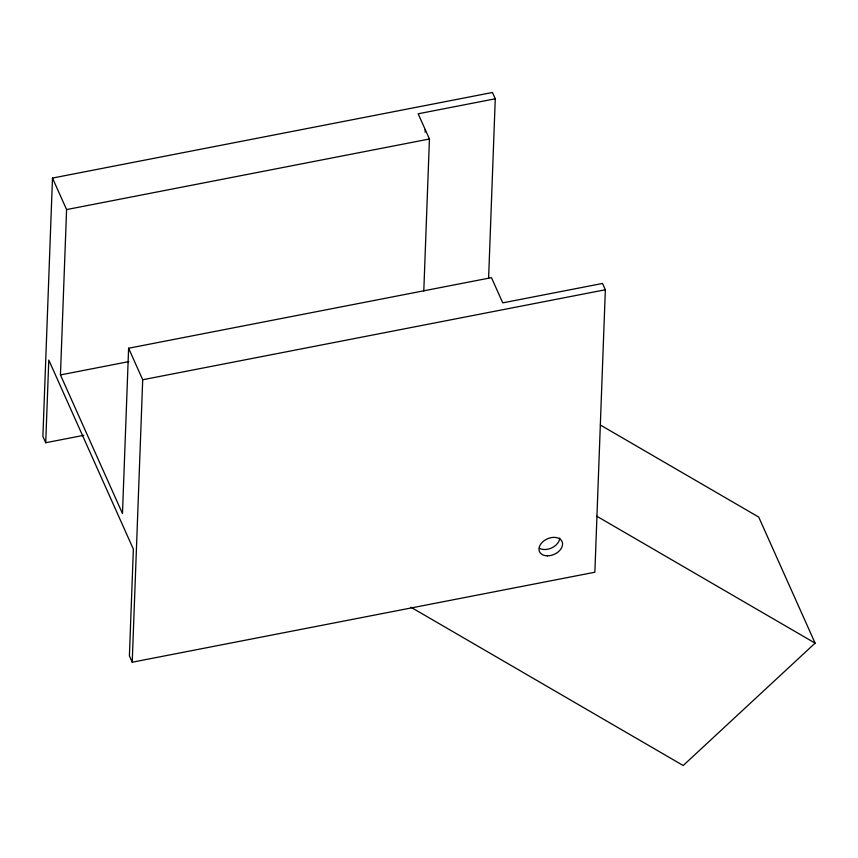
<?xml version="1.0" encoding="UTF-8"?>
<svg xmlns="http://www.w3.org/2000/svg" width="858" height="858" viewBox="0 0 858 858"><rect width="100%" height="100%" fill="white"/><g stroke="black" fill="none" stroke-linecap="round" stroke-linejoin="round"><path stroke-width="1.29" d="M488.61 278.164L495.27 98.788L492.449 92.482L52.488 178.067L42.9 436.422L45.721 442.728L83.805 435.317M45.721 442.728L48.788 360.049L133.365 549.131L129.408 655.92L132.218 662.215L594.862 572.232L605.351 289.757L602.53 283.451L502.745 302.863L491.462 277.649L128.614 348.23L122.48 513.588L60.446 374.925L66.592 209.577L52.488 178.067M132.218 662.215L142.707 379.751L128.614 348.23M425.118 132.196L425.214 129.537M423.798 291.012L429.44 138.996L418.168 113.782L495.27 98.788M600.396 425.042L758.719 517.074L815.1 643.135L683.193 765.518L410.961 607.25M66.592 209.577L429.44 138.996M60.446 374.925L128.818 361.626M142.707 379.751L605.351 289.757M596.696 516.162L815.1 643.135M559.759 538.009A12.355 8.483 -24.1 0 1 552.166 547.694A12.355 8.483 -24.1 0 1 539.392 548.251M547.415 555.845A12.355 8.483 -24.1 0 0 562.258 542.074A12.355 8.483 -24.1 0 0 542.674 541.891A12.355 8.483 -24.1 0 0 547.415 555.845"/></g></svg>
